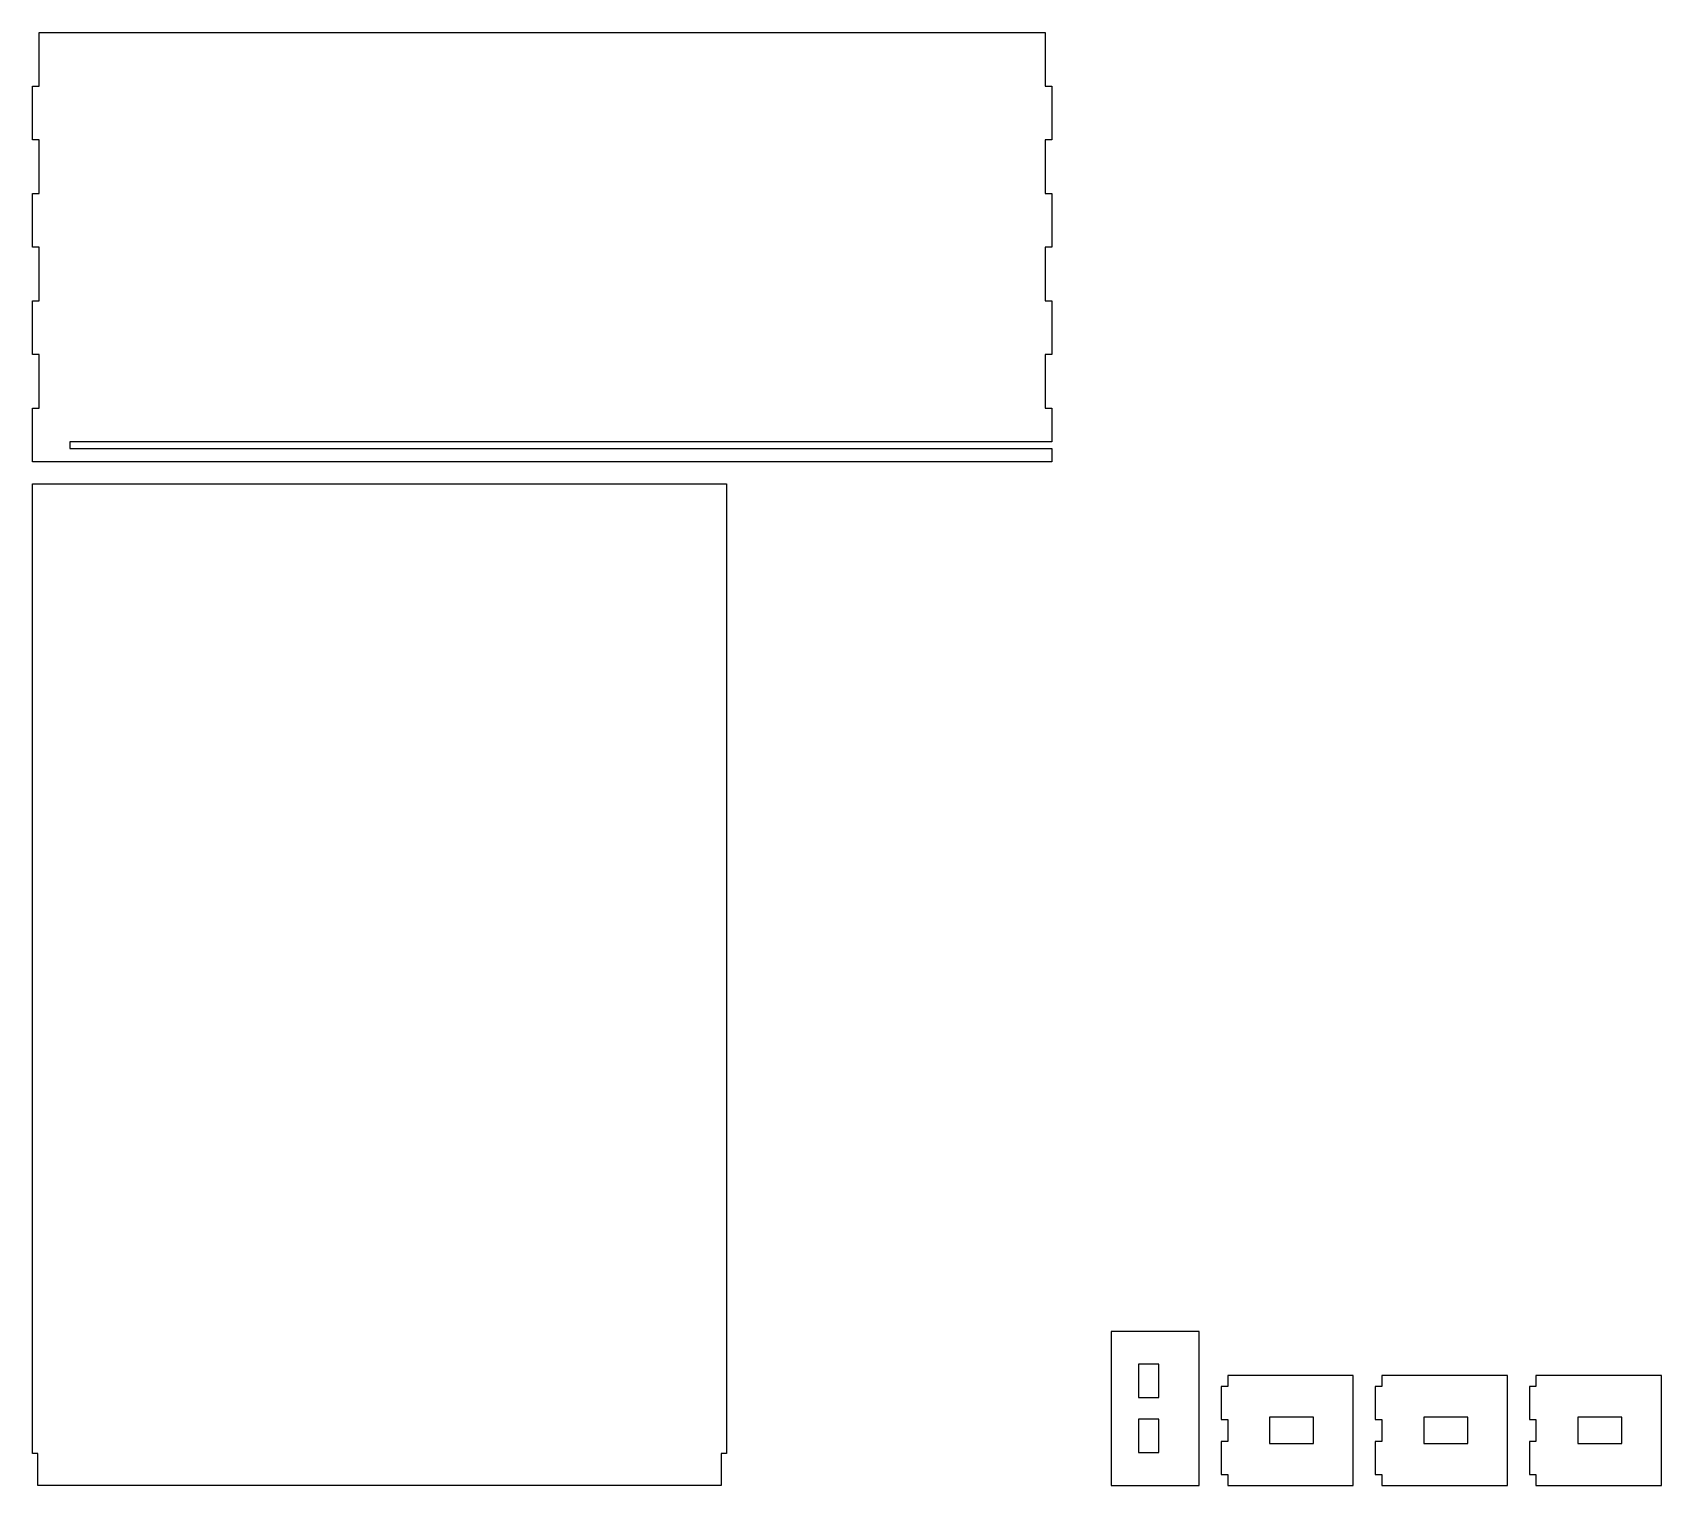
# Model space of a CAD drawing. Header units: millimetres. Extents: x 10 to 750, y 10 to 670.
import ezdxf

# ---------------------------------------------------------------- set-up
doc = ezdxf.new("R2010")
doc.units = ezdxf.units.MM
doc.layers.add('CORTE', color=1, linetype='CONTINUOUS')

msp = doc.modelspace()

# ---------------------------------------------------------------- linework, layer by layer
at = {"layer": 'CORTE'}
for p, q in [((13, 645.82), (13, 670.2)), ((13, 670.2), (470, 670.2)), ((470, 670.2), (470, 645.82)), ((10, 621.45), (10, 645.82)), ((10, 645.82), (13, 645.82)), ((470, 645.82), (473, 645.82)), ((473, 645.82), (473, 621.45)), ((13, 621.45), (10, 621.45)), ((13, 597.08), (13, 621.45)), ((473, 621.45), (470, 621.45)), ((470, 621.45), (470, 597.08)), ((10, 572.7), (10, 597.08)), ((10, 597.08), (13, 597.08)), ((470, 597.08), (473, 597.08)), ((473, 597.08), (473, 572.7)), ((13, 572.7), (10, 572.7)), ((13, 548.32), (13, 572.7)), ((473, 572.7), (470, 572.7)), ((470, 572.7), (470, 548.32)), ((10, 523.95), (10, 548.32)), ((10, 548.32), (13, 548.32)), ((470, 548.32), (473, 548.32)), ((473, 548.32), (473, 523.95)), ((13, 523.95), (10, 523.95)), ((13, 499.58), (13, 523.95)), ((473, 523.95), (470, 523.95)), ((470, 523.95), (470, 499.58)), ((10, 475.2), (10, 499.58)), ((10, 499.58), (13, 499.58)), ((470, 499.58), (473, 499.58)), ((473, 499.58), (473, 484.3)), ((473, 484.3), (27, 484.3)), ((27, 484.3), (27, 481.2)), ((27, 481.2), (473, 481.2)), ((473, 481.2), (473, 475.2)), ((13, 475.2), (10, 475.2)), ((470, 475.2), (13, 475.2)), ((473, 475.2), (470, 475.2)), ((10, 24.5), (10, 465.2)), ((10, 465.2), (325.2, 465.2)), ((325.2, 465.2), (325.2, 24.5)), ((540, 80), (500, 80)), ((500, 80), (500, 10)), ((540, 10), (540, 80)), ((521.6, 65.1), (512.4, 65.1)), ((512.4, 65.1), (512.4, 49.9)), ((521.6, 49.9), (521.6, 65.1)), ((610, 60), (553, 60)), ((553, 60), (553, 55)), ((610, 10), (610, 60)), ((680, 60), (623, 60)), ((623, 60), (623, 55)), ((680, 10), (680, 60)), ((750, 60), (693, 60)), ((693, 60), (693, 55)), ((750, 10), (750, 60)), ((553, 55), (550, 55)), ((550, 55), (550, 40)), ((623, 55), (620, 55)), ((620, 55), (620, 40)), ((693, 55), (690, 55)), ((690, 55), (690, 40)), ((512.4, 49.9), (521.6, 49.9)), ((521.6, 40.1), (512.4, 40.1)), ((512.4, 40.1), (512.4, 24.9)), ((521.6, 24.9), (521.6, 40.1)), ((550, 40), (553, 40)), ((553, 40), (553, 30)), ((592, 41), (572, 41)), ((572, 41), (572, 29)), ((592, 29), (592, 41)), ((620, 40), (623, 40)), ((623, 40), (623, 30)), ((662, 41), (642, 41)), ((642, 41), (642, 29)), ((662, 29), (662, 41)), ((690, 40), (693, 40)), ((693, 40), (693, 30)), ((732, 41), (712, 41)), ((712, 41), (712, 29)), ((732, 29), (732, 41)), ((553, 30), (550, 30)), ((550, 30), (550, 15)), ((623, 30), (620, 30)), ((620, 30), (620, 15)), ((693, 30), (690, 30)), ((690, 30), (690, 15)), ((12.4, 24.5), (10, 24.5)), ((12.4, 10), (12.4, 24.5)), ((325.2, 24.5), (322.8, 24.5)), ((322.8, 24.5), (322.8, 10)), ((512.4, 24.9), (521.6, 24.9)), ((572, 29), (592, 29)), ((642, 29), (662, 29)), ((712, 29), (732, 29)), ((550, 15), (553, 15)), ((553, 15), (553, 10)), ((620, 15), (623, 15)), ((623, 15), (623, 10)), ((690, 15), (693, 15)), ((693, 15), (693, 10)), ((322.8, 10), (12.4, 10)), ((500, 10), (540, 10)), ((553, 10), (610, 10)), ((623, 10), (680, 10)), ((693, 10), (750, 10))]:
    msp.add_line(p, q, dxfattribs=at)

doc.saveas('drawing.dxf')
